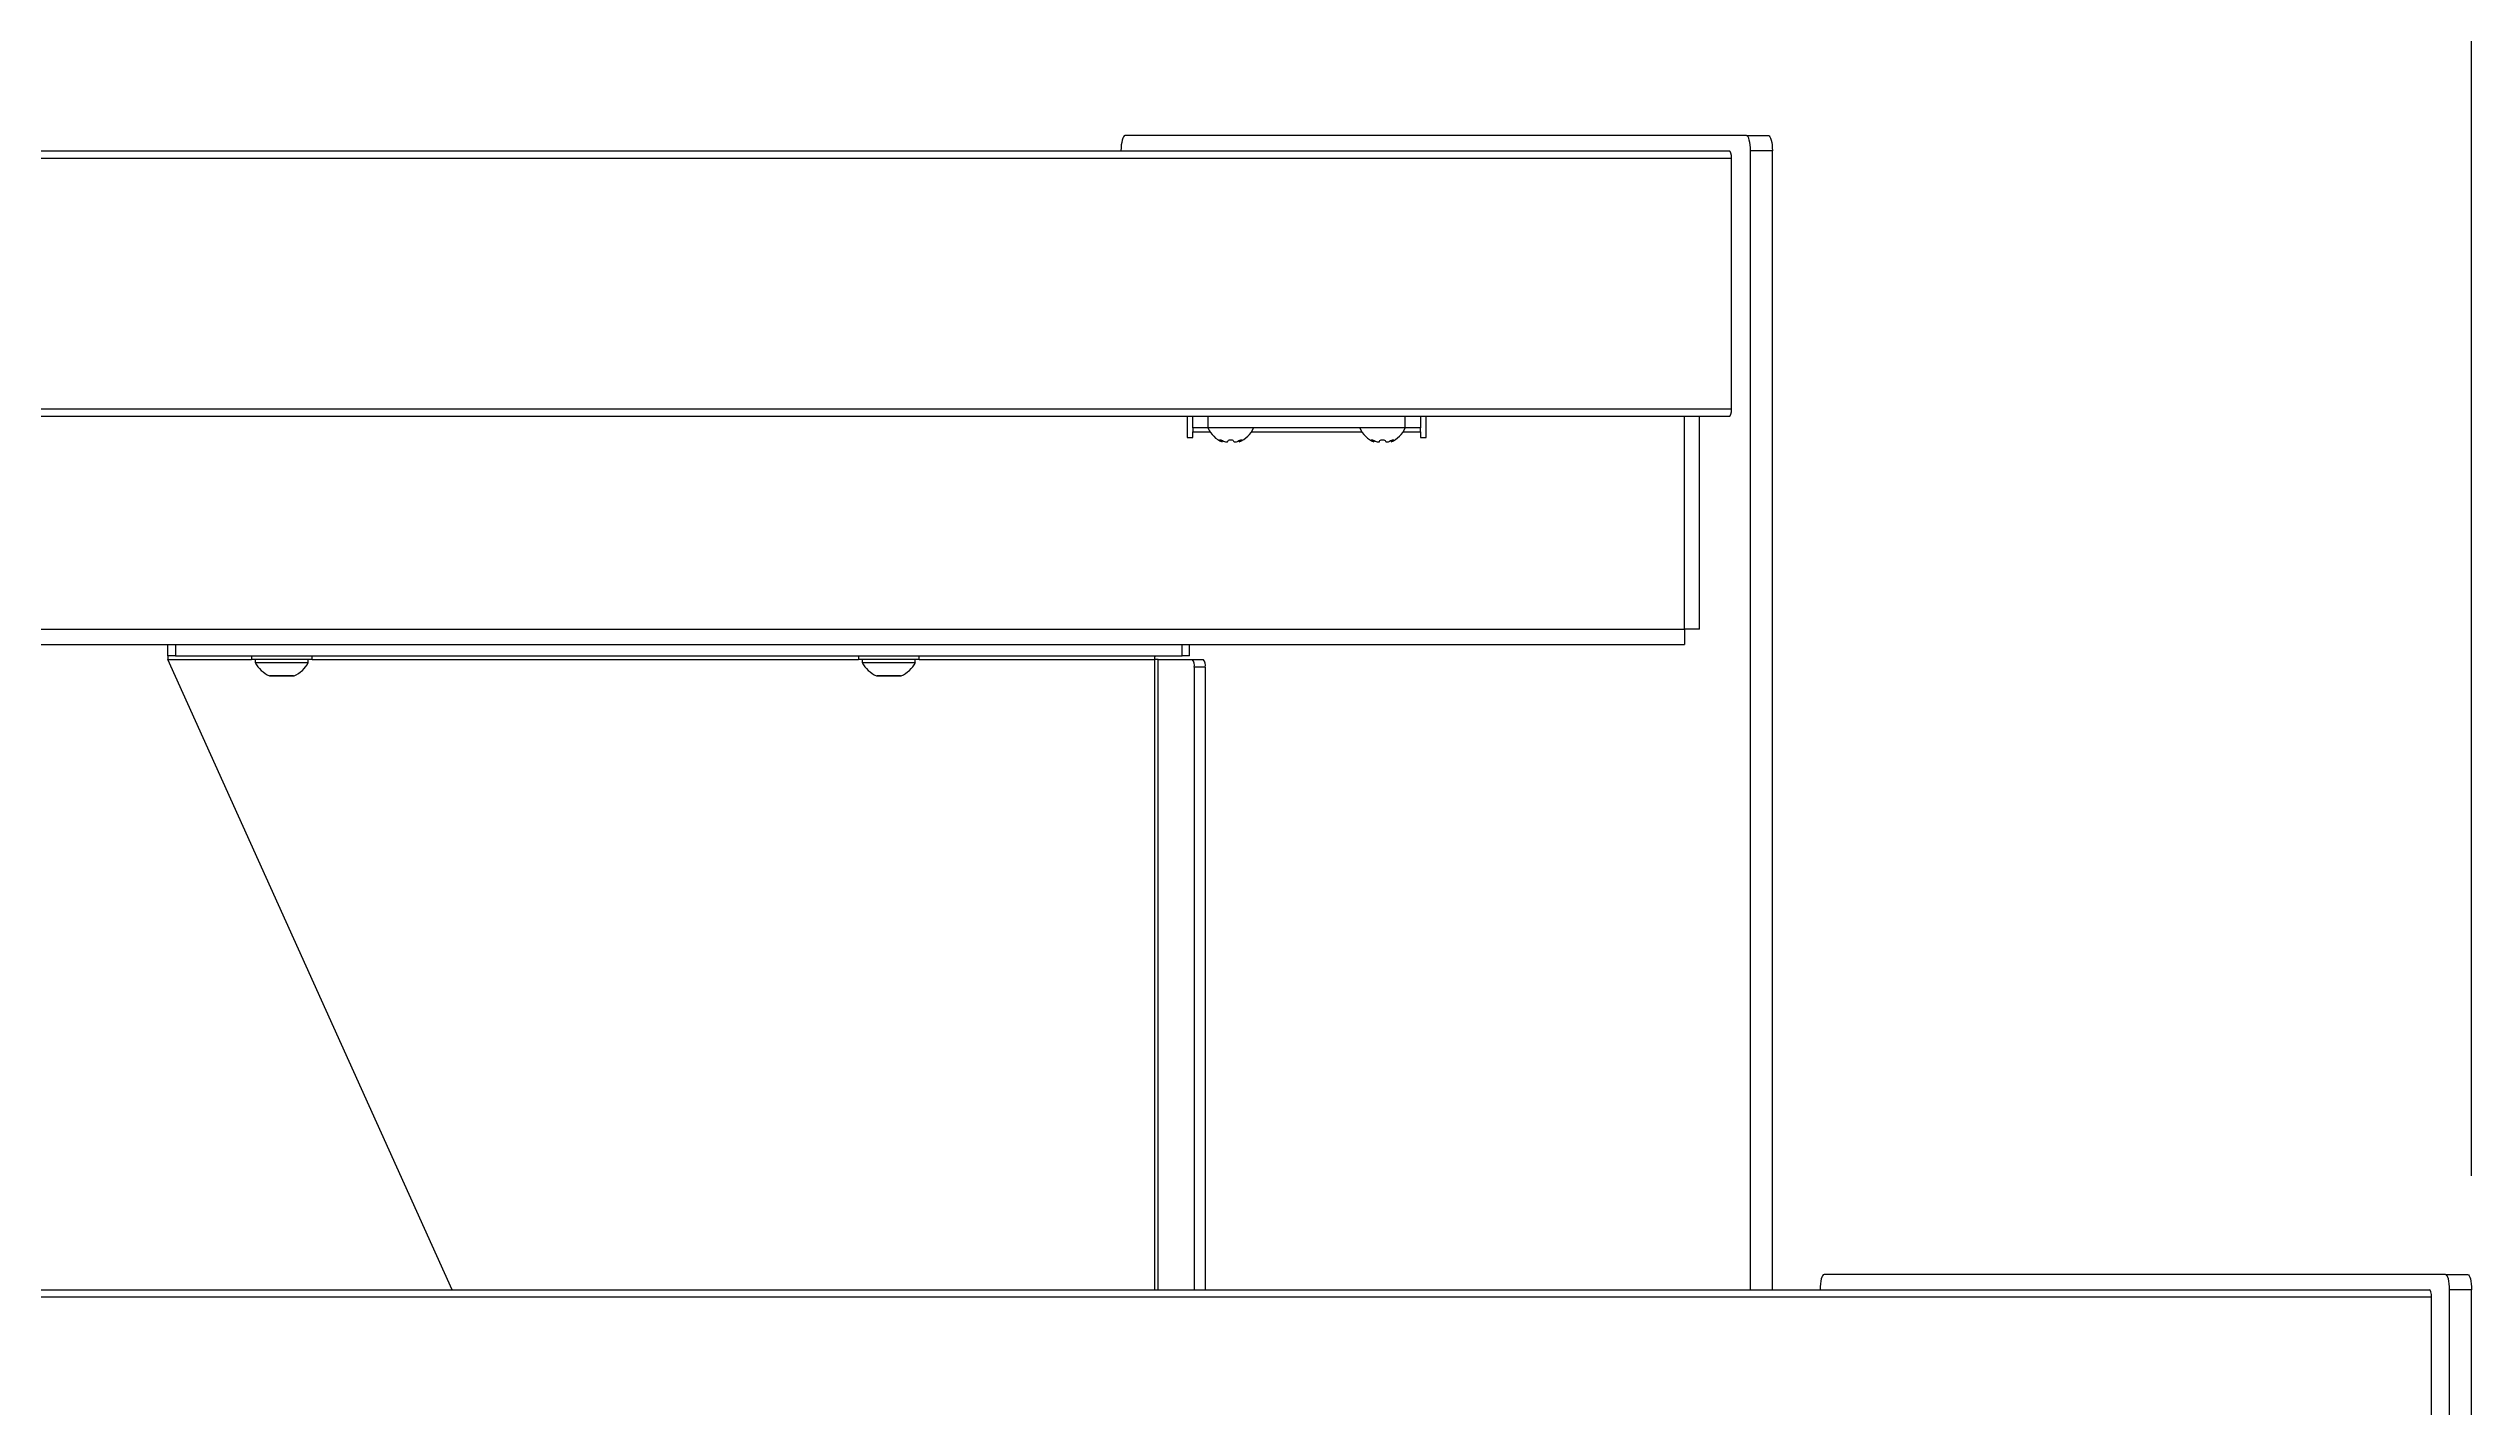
# Model space of a CAD drawing. Header units: millimetres. Extents: x 11758 to 17968, y 3782 to 8272.
# Drawn here: x 15571 to 16209, y 7073 to 7431 of the extents above; entities that cross this region are included whole.
import ezdxf

# ---------------------------------------------------------------- set-up
doc = ezdxf.new("R2010")
doc.units = ezdxf.units.MM
doc.header["$LTSCALE"] = 0.1
doc.styles.add('SEACAD_Arial', font='arial.ttf', dxfattribs={"width": 0.8})
doc.dimstyles.new('ISO-25', dxfattribs={"dimtxt": 1.6, "dimasz": 2, "dimexe": 0.5, "dimexo": 1.5, "dimtad": 1, "dimdec": 0, "dimtxsty": 'SEACAD_Arial', "dimcen": 2, "dimadec": 0, "dimazin": 0, "dimtfac": 1, "dimtdec": 0, "dimtmove": 0, "dimatfit": 3, "dimfxl": 1, "dimarcsym": 0})

# ---------------------------------------------------------------- blocks, each defined once
blk = doc.blocks.new('*D31')
at = {"color": 0, "lineweight": -2, "transparency": 16777216}
for p, q in [((14891.16, 7134.25), (14891.16, 7496.13)), ((16209.26, 7134.25), (16209.26, 7496.13)), ((14931.16, 7486.13), (16169.26, 7486.13))]:
    blk.add_line(p, q, dxfattribs=at)
at = {"color": 0, "transparency": 16777216}
for points in [[(14931.16, 7492.8), (14931.16, 7479.46), (14891.16, 7486.13)], [(16169.26, 7492.8), (16169.26, 7479.46), (16209.26, 7486.13)]]:
    blk.add_solid(points, dxfattribs=at)
at = {"layer": 'Defpoints', "color": 0, "transparency": 16777216}
for p in [(16209.26, 7486.13), (14891.16, 7104.25), (16209.26, 7104.25)]:
    blk.add_point(p, dxfattribs=at)
at = {"color": 0, "transparency": 16777216, "insert": (15550.21, 7514.98), "char_height": 32, "attachment_point": 5, "style": 'SEACAD_Arial'}
blk.add_mtext('1318', dxfattribs=at)

msp = doc.modelspace()

# ---------------------------------------------------------------- linework, layer by layer
for p, q in [((15086.75, 7404.25), (16013.68, 7404.25)), ((16018.15, 7408.25), (15854.32, 7408.25)), ((16018.15, 7408.25), (16023.95, 7408.25)), ((16019.19, 7104.25), (16019.19, 7404.25)), ((16024.98, 7404.25), (16019.19, 7404.25)), ((16024.98, 7104.25), (16024.98, 7404.25)), ((16014.21, 7402.25), (15086.21, 7402.25)), ((16014.21, 7336.25), (16014.21, 7402.25)), ((15086.21, 7336.25), (16014.21, 7336.25)), ((16013.68, 7334.25), (15086.75, 7334.25)), ((15870.71, 7334.25), (15870.71, 7328.75)), ((15872.21, 7331.25), (15872.21, 7334.25)), ((15876.21, 7334.25), (15876.21, 7331.25)), ((15928.21, 7331.25), (15928.21, 7334.25)), ((15932.21, 7334.25), (15932.21, 7331.25)), ((15933.71, 7328.75), (15933.71, 7334.25)), ((16001.8, 7278.25), (16001.8, 7334.25)), ((16005.8, 7278.25), (16005.8, 7334.25)), ((15870.71, 7328.75), (15872.21, 7328.75)), ((15876.21, 7331.25), (15872.21, 7331.25)), ((15872.21, 7331.25), (15872.21, 7330.25)), ((15872.21, 7328.75), (15872.21, 7330.25)), ((15872.21, 7330.25), (15876.75, 7330.25)), ((15928.21, 7331.25), (15876.21, 7331.25)), ((15879.59, 7327.77), (15879.59, 7328.09)), ((15879.59, 7327.77), (15879.59, 7328.09)), ((15879.59, 7327.77), (15879.59, 7327.77)), ((15879.96, 7327.57), (15879.96, 7327.95)), ((15880.34, 7327.77), (15880.34, 7327.77)), ((15881.46, 7327.77), (15881.46, 7327.77)), ((15882.96, 7327.77), (15882.96, 7327.77)), ((15884.09, 7327.77), (15884.09, 7327.77)), ((15884.46, 7327.95), (15884.46, 7327.57)), ((15884.84, 7327.77), (15884.84, 7328.09)), ((15884.84, 7327.77), (15884.84, 7328.09)), ((15884.84, 7327.77), (15884.84, 7327.77)), ((15887.68, 7330.25), (15916.75, 7330.25)), ((15919.59, 7327.77), (15919.59, 7328.09)), ((15919.59, 7327.77), (15919.59, 7328.09)), ((15919.59, 7327.77), (15919.59, 7327.77)), ((15919.96, 7327.57), (15919.96, 7327.95)), ((15920.34, 7327.77), (15920.34, 7327.77)), ((15921.46, 7327.77), (15921.46, 7327.77)), ((15922.96, 7327.77), (15922.96, 7327.77)), ((15924.09, 7327.77), (15924.09, 7327.77)), ((15924.46, 7327.95), (15924.46, 7327.57)), ((15924.84, 7327.77), (15924.84, 7328.09)), ((15924.84, 7327.77), (15924.84, 7328.09)), ((15924.84, 7327.77), (15924.84, 7327.77)), ((15927.68, 7330.25), (15932.21, 7330.25)), ((15932.21, 7331.25), (15928.21, 7331.25)), ((15932.21, 7330.25), (15932.21, 7331.25)), ((15932.21, 7330.25), (15932.21, 7328.75)), ((15932.21, 7328.75), (15933.71, 7328.75)), ((15098.62, 7278.25), (16001.8, 7278.25)), ((16001.8, 7278.25), (16001.8, 7274.25)), ((16005.8, 7278.25), (16001.8, 7278.25)), ((15098.62, 7274.25), (16001.8, 7274.25)), ((15602.07, 7271.25), (15602.07, 7274.25)), ((15604.07, 7271.25), (15602.07, 7271.25)), ((15602.07, 7271.25), (15602.07, 7270.25)), ((15676.96, 7104.25), (15602.07, 7270.25)), ((15602.07, 7270.25), (15624.07, 7270.25)), ((15604.07, 7274.25), (15604.07, 7271.25)), ((15604.07, 7271.25), (15869.38, 7271.25)), ((15624.07, 7271.25), (15624.07, 7270.25)), ((15640.07, 7270.25), (15624.07, 7270.25)), ((15625.07, 7270.25), (15625.07, 7269.45)), ((15625.07, 7269.45), (15639.07, 7269.45)), ((15639.07, 7269.45), (15639.07, 7270.25)), ((15640.07, 7270.25), (15640.07, 7271.25)), ((15640.07, 7270.25), (15784.07, 7270.25)), ((15784.07, 7271.25), (15784.07, 7270.25)), ((15800.07, 7270.25), (15784.07, 7270.25)), ((15785.07, 7270.25), (15785.07, 7269.45)), ((15785.07, 7269.45), (15799.07, 7269.45)), ((15799.07, 7269.45), (15799.07, 7270.25)), ((15800.07, 7270.25), (15800.07, 7271.25)), ((15800.07, 7270.25), (15862.07, 7270.25)), ((15863.04, 7270.25), (15862.07, 7270.25)), ((15862.07, 7270.25), (15862.07, 7104.25)), ((15863.04, 7270.25), (15872.08, 7270.25)), ((15863.04, 7104.25), (15863.04, 7270.25)), ((15869.38, 7271.25), (15869.38, 7274.25)), ((15871.38, 7271.25), (15869.38, 7271.25)), ((15871.38, 7271.25), (15871.38, 7274.25)), ((15872.08, 7270.25), (15874.97, 7270.25)), ((15875.49, 7268.25), (15872.59, 7268.25)), ((15872.59, 7268.25), (15872.59, 7104.25)), ((15875.49, 7268.25), (15875.49, 7104.25)), ((15628.82, 7265.98), (15635.32, 7265.98)), ((15635.17, 7265.95), (15628.97, 7265.95)), ((15788.82, 7265.98), (15795.32, 7265.98)), ((15795.17, 7265.95), (15788.97, 7265.95)), ((16198.71, 7102.25), (14901.71, 7102.25)), ((14902.25, 7104.25), (16198.18, 7104.25)), ((16202.43, 7108.25), (16038.6, 7108.25)), ((16198.71, 7036.25), (16198.71, 7102.25)), ((16202.43, 7108.25), (16208.23, 7108.25)), ((16203.47, 6715.25), (16203.47, 7104.25)), ((16209.26, 7104.25), (16203.47, 7104.25)), ((16209.26, 6715.25), (16209.26, 7104.25))]:
    msp.add_line(p, q)
at = {"flags": 128}
for points in [[(15854.32, 7408.25), (15854.12, 7408.17), (15853.92, 7407.95), (15853.74, 7407.58), (15853.59, 7407.08), (15853.46, 7406.47), (15853.36, 7405.78), (15853.3, 7405.03), (15853.28, 7404.25)], [(16019.19, 7404.25), (16019.17, 7405.03), (16019.11, 7405.78), (16019.01, 7406.47), (16018.88, 7407.08), (16018.73, 7407.58), (16018.55, 7407.95), (16018.35, 7408.17), (16018.15, 7408.25)], [(16023.95, 7408.25), (16024.15, 7408.17), (16024.34, 7407.95), (16024.52, 7407.58), (16024.68, 7407.08), (16024.81, 7406.47), (16024.9, 7405.78), (16024.96, 7405.03), (16024.98, 7404.25)], [(15879.59, 7327.77), (15879.38, 7327.9), (15879.24, 7328.02), (15879.21, 7328.1), (15879.27, 7328.14), (15879.4, 7328.13), (15879.57, 7328.09), (15879.78, 7328.03), (15880.02, 7327.93), (15880.26, 7327.81), (15880.34, 7327.77)], [(15880.34, 7327.77), (15880.57, 7327.67), (15880.84, 7327.59), (15881.07, 7327.57), (15881.25, 7327.58), (15881.38, 7327.63), (15881.45, 7327.71), (15881.46, 7327.77)], [(15881.46, 7327.77), (15881.51, 7327.9), (15881.66, 7328.02), (15881.88, 7328.1), (15882.13, 7328.14), (15882.36, 7328.13), (15882.57, 7328.09), (15882.75, 7328.03), (15882.89, 7327.93), (15882.96, 7327.81), (15882.96, 7327.77)], [(15882.96, 7327.77), (15883, 7327.67), (15883.14, 7327.59), (15883.32, 7327.57), (15883.53, 7327.58), (15883.75, 7327.63), (15883.96, 7327.71), (15884.09, 7327.77)], [(15884.09, 7327.77), (15884.35, 7327.9), (15884.63, 7328.02), (15884.88, 7328.1), (15885.07, 7328.14), (15885.18, 7328.13), (15885.21, 7328.09), (15885.19, 7328.03), (15885.08, 7327.93), (15884.91, 7327.81), (15884.84, 7327.77)], [(15884.84, 7327.77), (15884.64, 7327.67), (15884.51, 7327.59), (15884.46, 7327.57), (15884.47, 7327.57)], [(15919.59, 7327.77), (15919.38, 7327.9), (15919.24, 7328.02), (15919.21, 7328.1), (15919.27, 7328.14), (15919.4, 7328.13), (15919.57, 7328.09), (15919.78, 7328.03), (15920.02, 7327.93), (15920.26, 7327.81), (15920.34, 7327.77)], [(15920.34, 7327.77), (15920.57, 7327.67), (15920.84, 7327.59), (15921.07, 7327.57), (15921.25, 7327.58), (15921.38, 7327.63), (15921.45, 7327.71), (15921.46, 7327.77)], [(15921.46, 7327.77), (15921.51, 7327.9), (15921.66, 7328.02), (15921.88, 7328.1), (15922.13, 7328.14), (15922.36, 7328.13), (15922.57, 7328.09), (15922.75, 7328.03), (15922.89, 7327.93), (15922.96, 7327.81), (15922.96, 7327.77)], [(15922.96, 7327.77), (15923, 7327.67), (15923.14, 7327.59), (15923.32, 7327.57), (15923.53, 7327.58), (15923.75, 7327.63), (15923.96, 7327.71), (15924.09, 7327.77)], [(15924.09, 7327.77), (15924.35, 7327.9), (15924.63, 7328.02), (15924.88, 7328.1), (15925.07, 7328.14), (15925.18, 7328.13), (15925.21, 7328.09), (15925.19, 7328.03), (15925.08, 7327.93), (15924.91, 7327.81), (15924.84, 7327.77)], [(15924.84, 7327.77), (15924.64, 7327.67), (15924.51, 7327.59), (15924.46, 7327.57), (15924.47, 7327.57)], [(16038.6, 7108.25), (16038.4, 7108.17), (16038.2, 7107.95), (16038.02, 7107.58), (16037.87, 7107.08), (16037.74, 7106.47), (16037.64, 7105.78), (16037.58, 7105.03), (16037.56, 7104.25)], [(16203.47, 7104.25), (16203.45, 7105.03), (16203.39, 7105.78), (16203.29, 7106.47), (16203.16, 7107.08), (16203.01, 7107.58), (16202.83, 7107.95), (16202.63, 7108.17), (16202.43, 7108.25)], [(16208.23, 7108.25), (16208.43, 7108.17), (16208.62, 7107.95), (16208.8, 7107.58), (16208.96, 7107.08), (16209.09, 7106.47), (16209.18, 7105.78), (16209.24, 7105.03), (16209.26, 7104.25)]]:
    msp.add_lwpolyline(points, dxfattribs=at)
for centre, radius, start, end in [((15882.63, 7334.04), 7, 203.46499, 247.57144), ((15981.79, 7512.71), 211.3, 241.07466, 241.19), ((15881.79, 7334.04), 7, 292.48639, 336.53501), ((15922.63, 7334.04), 7, 203.46499, 247.57144), ((16021.79, 7512.71), 211.3, 241.07466, 241.19), ((15921.79, 7334.04), 7, 292.48639, 336.53501), ((15631.73, 7272.89), 7.5, 207.31965, 247.17682), ((15632.41, 7272.89), 7.5, 292.82318, 332.68035), ((15791.73, 7272.89), 7.5, 207.31965, 247.17682), ((15792.41, 7272.89), 7.5, 292.82318, 332.68035), ((15864.35, 7270.17), 2.28, 151.88579, 178.11421), ((15870.27, 7268.72), 2.37, 348.63095, 40.39069), ((15873.17, 7268.72), 2.37, 348.63095, 40.39069), ((15628.97, 7266.32), 0.375, 247.17682, 270), ((15635.17, 7266.32), 0.375, 270, 292.82318), ((15788.97, 7266.32), 0.375, 247.17682, 270), ((15795.17, 7266.32), 0.375, 270, 292.82318)]:
    msp.add_arc(centre, radius, start, end)
for centre, start_param, end_param in [((16013.68, 7402.25), 4.712389, 6.283185), ((16013.68, 7336.25), 3.141593, 4.712389), ((16198.18, 7102.25), 4.712389, 6.283185)]:
    msp.add_ellipse(centre, major_axis=(0, 2), ratio=0.267949, start_param=start_param, end_param=end_param)

# ---------------------------------------------------------------- dimensions: what is measured, and where the dimension line sits
dim = msp.add_linear_dim(base=(16209.26, 7486.13), p1=(14891.16, 7104.25), p2=(16209.26, 7104.25), dimstyle='ISO-25')
dim.commit()
dim.dimension.update_dxf_attribs({"geometry": '*D31', "text_midpoint": (15550.21, 7514.98)})

doc.saveas('drawing.dxf')
